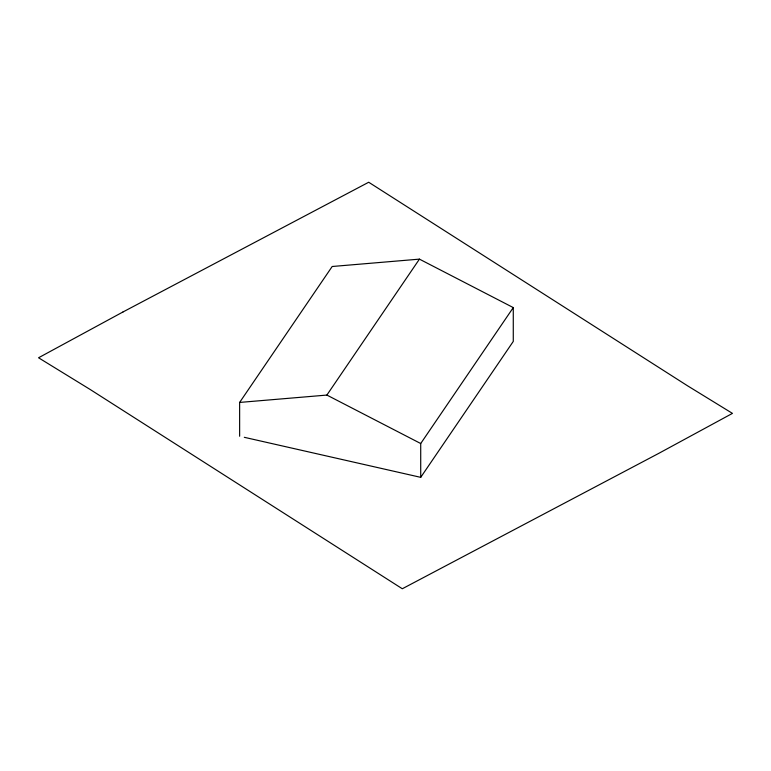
<?xml version="1.0" encoding="UTF-8"?>
<svg xmlns="http://www.w3.org/2000/svg" width="771" height="771" viewBox="0 0 771 771"><rect width="100%" height="100%" fill="white"/><g stroke="black" fill="none" stroke-linecap="round" stroke-linejoin="round"><path stroke-width="1.16" d="M239.636 436.251L239.636 402.433L332.185 266.496L419.434 259.133L513.274 307.59L513.274 341.418L420.715 477.345L244.311 437.311M239.636 402.433L326.885 395.07L419.434 259.133M420.715 477.345L420.715 443.527L513.274 307.59M326.885 395.07L420.715 443.527M123.042 311.937L38.55 357.773L90.072 389.422L402.308 588.755L658.742 453.377L732.45 413.381L687.501 385.77L368.702 182.245L123.042 311.937"/></g></svg>
